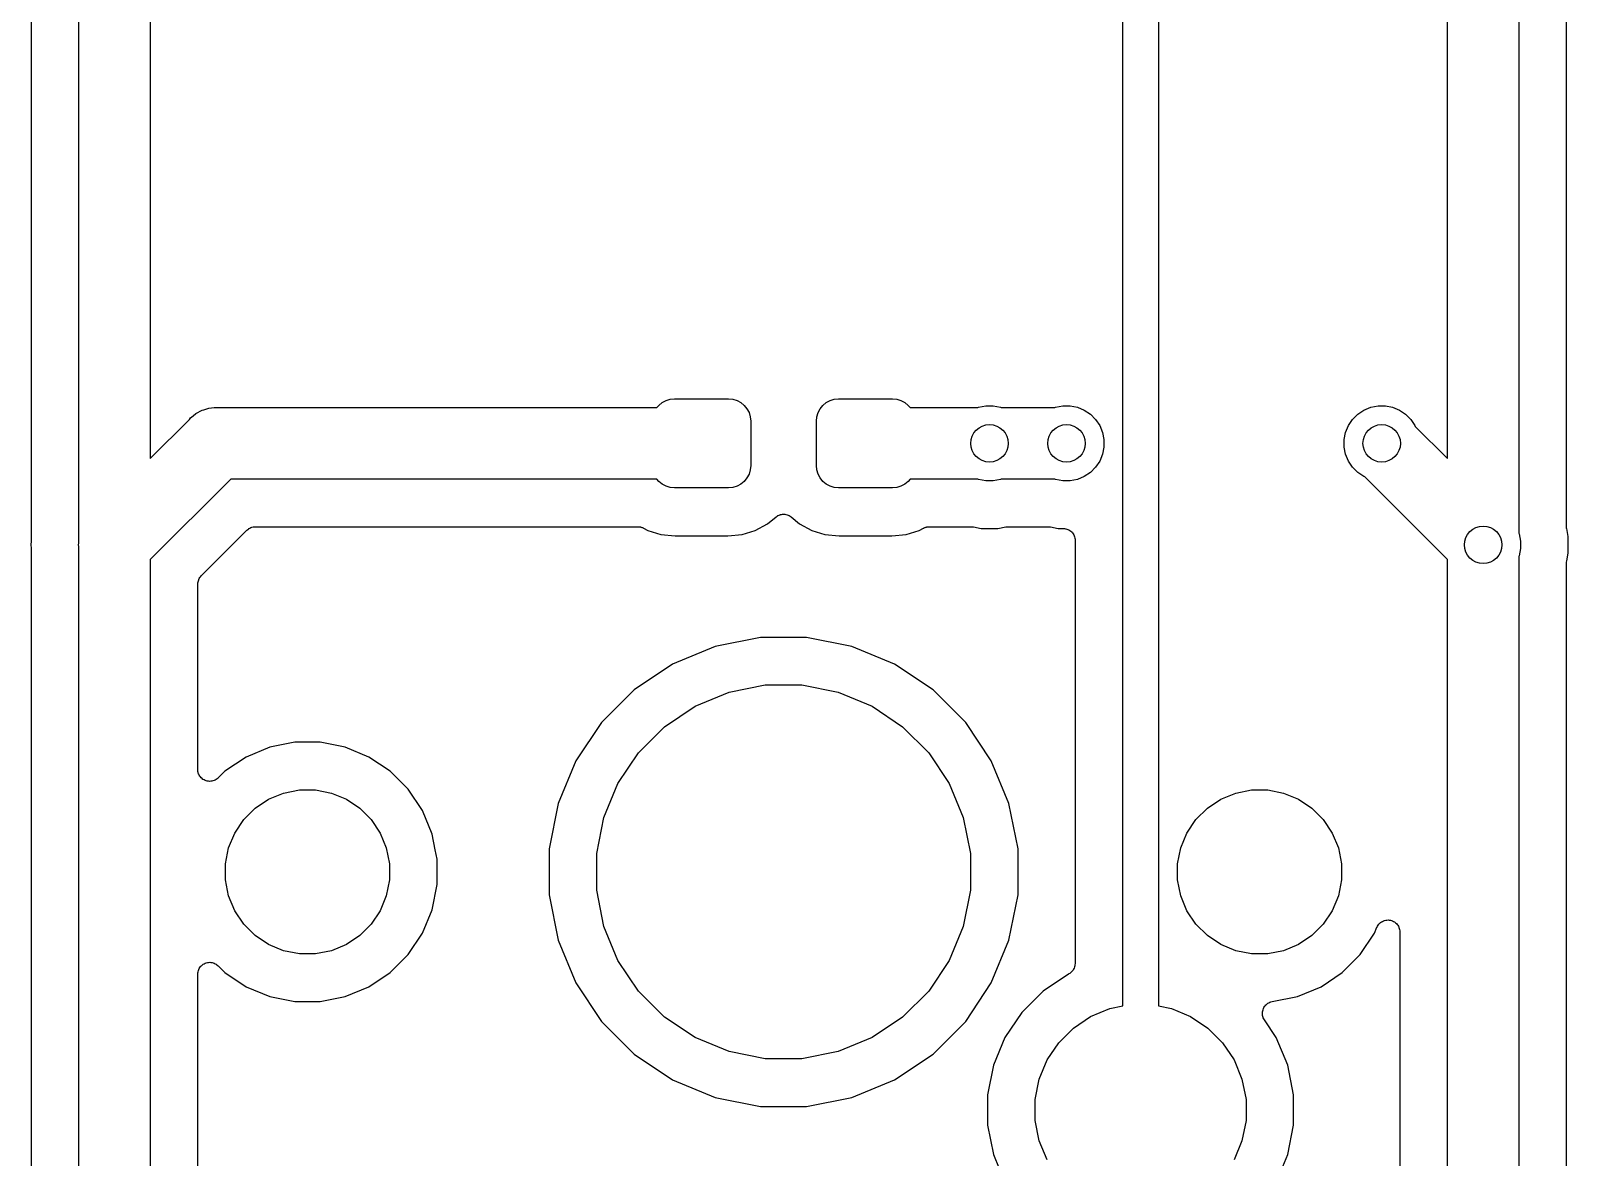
# Model space of a CAD drawing. Extents: x 1.17 to 5.78, y -4.25 to -1.29.
# Drawn here: x 2.765 to 3.411, y -2.982 to -2.509 of the extents above; entities that cross this region are included whole.
import ezdxf

# ---------------------------------------------------------------- set-up
doc = ezdxf.new("R2010")
doc.units = 0
doc.header["$MEASUREMENT"] = 0
doc.layers.add('BLACK', color=7, linetype='CONTINUOUS')

msp = doc.modelspace()

# ---------------------------------------------------------------- linework, layer by layer
at = {"layer": 'BLACK', "linetype": 'CONTINUOUS'}
for p, q in [((2.785, -2.72426), (2.785, -1.97574)), ((2.765, -1.97696), (2.765, -2.72303)), ((2.815, -1.98121), (2.815, -2.68879)), ((3.39, -1.9906), (3.39, -2.72006)), ((3.41, -2.71723), (3.41, -1.99183)), ((3.36, -2.68879), (3.36, -1.99608)), ((3.22359, -2.91872), (3.22359, -2.2561)), ((3.23859, -2.2561), (3.23859, -2.91872)), ((2.83748, -2.66827), (2.83968, -2.6676)), ((2.83968, -2.6676), (2.84188, -2.66738)), ((2.84188, -2.66738), (2.84262, -2.66731)), ((2.84188, -2.66738), (2.84188, -2.66738)), ((2.84262, -2.66731), (2.84335, -2.66738)), ((2.84335, -2.66738), (3.02792, -2.66738)), ((3.02792, -2.66738), (3.02871, -2.66642)), ((3.02871, -2.66642), (3.03012, -2.66526)), ((3.03012, -2.66526), (3.03174, -2.66439)), ((3.03174, -2.66439), (3.0335, -2.66386)), ((3.0335, -2.66386), (3.03532, -2.66368)), ((3.03532, -2.66368), (3.05796, -2.66368)), ((3.05796, -2.66368), (3.05978, -2.66386)), ((3.05978, -2.66386), (3.06154, -2.66439)), ((3.06154, -2.66439), (3.06315, -2.66526)), ((3.06315, -2.66526), (3.06457, -2.66642)), ((3.06457, -2.66642), (3.06573, -2.66784)), ((3.09644, -2.66784), (3.09761, -2.66642)), ((3.09761, -2.66642), (3.09902, -2.66526)), ((3.09902, -2.66526), (3.10064, -2.66439)), ((3.10064, -2.66439), (3.10239, -2.66386)), ((3.10239, -2.66386), (3.10422, -2.66368)), ((3.10422, -2.66368), (3.12686, -2.66368)), ((3.12686, -2.66368), (3.12868, -2.66386)), ((3.12868, -2.66386), (3.13043, -2.66439)), ((3.13043, -2.66439), (3.13205, -2.66526)), ((3.13205, -2.66526), (3.13347, -2.66642)), ((3.13347, -2.66642), (3.13426, -2.66738)), ((3.13426, -2.66738), (3.16268, -2.66738)), ((3.16268, -2.66738), (3.16302, -2.66724)), ((3.16302, -2.66724), (3.16607, -2.66664)), ((3.16607, -2.66664), (3.16917, -2.66664)), ((3.16917, -2.66664), (3.17221, -2.66724)), ((3.17221, -2.66724), (3.17255, -2.66738)), ((3.17255, -2.66738), (3.19503, -2.66738)), ((3.19503, -2.66738), (3.19537, -2.66724)), ((3.19537, -2.66724), (3.19841, -2.66664)), ((3.19841, -2.66664), (3.20152, -2.66664)), ((3.20152, -2.66664), (3.20456, -2.66724)), ((3.20456, -2.66724), (3.20742, -2.66843)), ((3.32492, -2.66843), (3.32779, -2.66724)), ((3.32779, -2.66724), (3.33083, -2.66664)), ((3.33083, -2.66664), (3.33393, -2.66664)), ((3.33393, -2.66664), (3.33698, -2.66724)), ((3.33698, -2.66724), (3.33984, -2.66843)), ((2.815, -2.68879), (2.83149, -2.6723)), ((2.83149, -2.6723), (2.83196, -2.67173)), ((2.83196, -2.67173), (2.83309, -2.6708)), ((2.83309, -2.6708), (2.83424, -2.66985)), ((2.83424, -2.66985), (2.83685, -2.66846)), ((2.83685, -2.66846), (2.83748, -2.66827)), ((3.06573, -2.66784), (3.0666, -2.66945)), ((3.0666, -2.66945), (3.06713, -2.67121)), ((3.06713, -2.67121), (3.06731, -2.67303)), ((3.06731, -2.67303), (3.06731, -2.69173)), ((3.09487, -2.67303), (3.09505, -2.67121)), ((3.09487, -2.69173), (3.09487, -2.67303)), ((3.09505, -2.67121), (3.09558, -2.66945)), ((3.09558, -2.66945), (3.09644, -2.66784)), ((3.20742, -2.66843), (3.21, -2.67015)), ((3.21, -2.67015), (3.2122, -2.67234)), ((3.2122, -2.67234), (3.21392, -2.67492)), ((3.31843, -2.67492), (3.32015, -2.67234)), ((3.32015, -2.67234), (3.32234, -2.67015)), ((3.32234, -2.67015), (3.32492, -2.66843)), ((3.33984, -2.66843), (3.34242, -2.67015)), ((3.34242, -2.67015), (3.34462, -2.67234)), ((3.34462, -2.67234), (3.34634, -2.67492)), ((3.21392, -2.67492), (3.21511, -2.67779)), ((3.21511, -2.67779), (3.21571, -2.68083)), ((3.31664, -2.68083), (3.31724, -2.67779)), ((3.31724, -2.67779), (3.31843, -2.67492)), ((3.34634, -2.67492), (3.34648, -2.67527)), ((3.34648, -2.67527), (3.36, -2.68879)), ((3.21511, -2.68698), (3.21392, -2.68984)), ((3.21571, -2.68393), (3.21511, -2.68698)), ((3.21571, -2.68083), (3.21571, -2.68393)), ((3.31664, -2.68393), (3.31664, -2.68083)), ((3.31724, -2.68698), (3.31664, -2.68393)), ((3.31843, -2.68984), (3.31724, -2.68698)), ((3.06731, -2.69173), (3.06713, -2.69356)), ((3.09505, -2.69356), (3.09487, -2.69173)), ((3.2122, -2.69242), (3.21, -2.69462)), ((3.21392, -2.68984), (3.2122, -2.69242)), ((3.32015, -2.69242), (3.31843, -2.68984)), ((3.32234, -2.69462), (3.32015, -2.69242)), ((2.84883, -2.69738), (2.815, -2.73121)), ((3.02792, -2.69738), (2.84883, -2.69738)), ((3.02871, -2.69835), (3.02792, -2.69738)), ((3.03012, -2.69951), (3.02871, -2.69835)), ((3.03174, -2.70037), (3.03012, -2.69951)), ((3.06315, -2.69951), (3.06154, -2.70037)), ((3.06457, -2.69835), (3.06315, -2.69951)), ((3.06573, -2.69693), (3.06457, -2.69835)), ((3.0666, -2.69531), (3.06573, -2.69693)), ((3.06713, -2.69356), (3.0666, -2.69531)), ((3.09558, -2.69531), (3.09505, -2.69356)), ((3.09644, -2.69693), (3.09558, -2.69531)), ((3.09761, -2.69835), (3.09644, -2.69693)), ((3.09902, -2.69951), (3.09761, -2.69835)), ((3.10064, -2.70037), (3.09902, -2.69951)), ((3.13205, -2.69951), (3.13043, -2.70037)), ((3.13347, -2.69835), (3.13205, -2.69951)), ((3.13426, -2.69738), (3.13347, -2.69835)), ((3.16268, -2.69738), (3.13426, -2.69738)), ((3.16302, -2.69753), (3.16268, -2.69738)), ((3.16607, -2.69813), (3.16302, -2.69753)), ((3.16917, -2.69813), (3.16607, -2.69813)), ((3.17221, -2.69753), (3.16917, -2.69813)), ((3.17255, -2.69738), (3.17221, -2.69753)), ((3.19503, -2.69738), (3.17255, -2.69738)), ((3.19537, -2.69753), (3.19503, -2.69738)), ((3.19841, -2.69813), (3.19537, -2.69753)), ((3.20152, -2.69813), (3.19841, -2.69813)), ((3.20456, -2.69753), (3.20152, -2.69813)), ((3.20742, -2.69634), (3.20456, -2.69753)), ((3.21, -2.69462), (3.20742, -2.69634)), ((3.32492, -2.69634), (3.32234, -2.69462)), ((3.32527, -2.69648), (3.32492, -2.69634)), ((3.36, -2.73121), (3.32527, -2.69648)), ((3.0335, -2.7009), (3.03174, -2.70037)), ((3.03532, -2.70108), (3.0335, -2.7009)), ((3.05796, -2.70108), (3.03532, -2.70108)), ((3.05978, -2.7009), (3.05796, -2.70108)), ((3.06154, -2.70037), (3.05978, -2.7009)), ((3.10239, -2.7009), (3.10064, -2.70037)), ((3.10422, -2.70108), (3.10239, -2.7009)), ((3.12686, -2.70108), (3.10422, -2.70108)), ((3.12868, -2.7009), (3.12686, -2.70108)), ((3.13043, -2.70037), (3.12868, -2.7009)), ((3.07836, -2.71297), (3.07875, -2.71271)), ((3.07875, -2.71271), (3.07877, -2.7127)), ((3.07877, -2.7127), (3.07879, -2.71269)), ((3.07879, -2.71269), (3.07922, -2.71252)), ((3.07922, -2.71252), (3.07966, -2.71234)), ((3.07966, -2.71234), (3.07968, -2.71234)), ((3.07968, -2.71234), (3.07969, -2.71233)), ((3.07969, -2.71233), (3.08016, -2.71224)), ((3.08016, -2.71224), (3.08061, -2.71215)), ((3.08061, -2.71215), (3.08063, -2.71215)), ((3.08063, -2.71215), (3.08065, -2.71215)), ((3.08065, -2.71215), (3.08112, -2.71215)), ((3.08112, -2.71215), (3.08159, -2.71216)), ((3.08159, -2.71216), (3.08161, -2.71216)), ((3.08161, -2.71216), (3.08163, -2.71216)), ((3.08163, -2.71216), (3.08209, -2.71226)), ((3.08209, -2.71226), (3.08255, -2.71235)), ((3.08255, -2.71235), (3.08257, -2.71236)), ((3.08257, -2.71236), (3.08258, -2.71236)), ((3.08258, -2.71236), (3.08302, -2.71255)), ((3.08302, -2.71255), (3.08345, -2.71272)), ((3.08345, -2.71272), (3.08346, -2.71273)), ((3.08346, -2.71273), (3.08348, -2.71274)), ((3.08348, -2.71274), (3.08387, -2.71301)), ((2.83646, -2.73803), (2.85565, -2.71885)), ((2.85565, -2.71885), (2.85566, -2.71884)), ((2.85566, -2.71884), (2.8557, -2.7188)), ((2.85566, -2.71884), (2.85566, -2.71884)), ((2.85566, -2.71884), (2.85566, -2.71884)), ((2.8557, -2.7188), (2.85606, -2.71851)), ((2.85606, -2.71851), (2.85642, -2.71822)), ((2.85642, -2.71822), (2.85644, -2.71821)), ((2.85644, -2.71821), (2.85646, -2.71819)), ((2.85646, -2.71819), (2.85687, -2.71798)), ((2.85687, -2.71798), (2.85728, -2.71776)), ((2.85728, -2.71776), (2.8573, -2.71775)), ((2.8573, -2.71775), (2.85733, -2.71774)), ((2.85733, -2.71774), (2.85777, -2.71761)), ((2.85777, -2.71761), (2.85821, -2.71748)), ((2.85821, -2.71748), (2.85824, -2.71748)), ((2.85824, -2.71748), (2.85827, -2.71747)), ((2.85827, -2.71747), (2.85873, -2.71743)), ((2.85873, -2.71743), (2.85919, -2.71738)), ((2.85919, -2.71738), (3.01989, -2.71738)), ((3.01989, -2.71738), (3.01996, -2.71738)), ((3.01996, -2.71738), (3.02017, -2.71741)), ((3.02017, -2.71741), (3.02039, -2.71741)), ((3.02039, -2.71741), (3.02065, -2.71746)), ((3.02065, -2.71746), (3.02093, -2.71749)), ((3.02093, -2.71749), (3.02113, -2.71756)), ((3.02113, -2.71756), (3.02134, -2.7176)), ((3.02134, -2.7176), (3.0216, -2.7177)), ((3.0216, -2.7177), (3.02186, -2.71779)), ((3.02186, -2.71779), (3.02205, -2.71789)), ((3.02205, -2.71789), (3.02224, -2.71797)), ((3.02224, -2.71797), (3.02405, -2.71894)), ((3.02405, -2.71894), (3.02957, -2.72062)), ((3.0637, -2.72062), (3.06923, -2.71894)), ((3.06923, -2.71894), (3.07432, -2.71622)), ((3.07432, -2.71622), (3.07792, -2.71327)), ((3.07792, -2.71327), (3.07794, -2.71325)), ((3.07794, -2.71325), (3.07797, -2.71322)), ((3.07794, -2.71325), (3.07794, -2.71325)), ((3.07794, -2.71325), (3.07794, -2.71325)), ((3.07797, -2.71322), (3.07836, -2.71297)), ((3.08387, -2.71301), (3.08426, -2.71327)), ((3.08426, -2.71327), (3.08786, -2.71622)), ((3.08786, -2.71622), (3.09295, -2.71894)), ((3.09295, -2.71894), (3.09847, -2.72062)), ((3.1326, -2.72062), (3.13812, -2.71894)), ((3.13812, -2.71894), (3.13993, -2.71797)), ((3.13993, -2.71797), (3.13999, -2.71794)), ((3.13999, -2.71794), (3.14019, -2.71786)), ((3.14019, -2.71786), (3.14038, -2.71776)), ((3.14038, -2.71776), (3.14064, -2.71768)), ((3.14064, -2.71768), (3.1409, -2.71758)), ((3.1409, -2.71758), (3.14111, -2.71754)), ((3.14111, -2.71754), (3.14132, -2.71748)), ((3.14132, -2.71748), (3.14159, -2.71745)), ((3.14159, -2.71745), (3.14186, -2.7174)), ((3.14186, -2.7174), (3.14207, -2.7174)), ((3.14207, -2.7174), (3.14229, -2.71738)), ((3.14229, -2.71738), (3.15984, -2.71738)), ((3.15984, -2.71738), (3.15985, -2.71738)), ((3.15985, -2.71738), (3.15985, -2.71738)), ((3.15985, -2.71738), (3.15985, -2.71738)), ((3.15985, -2.71738), (3.15991, -2.71738)), ((3.15991, -2.71738), (3.16037, -2.71743)), ((3.16037, -2.71743), (3.16082, -2.71748)), ((3.16082, -2.71748), (3.1641, -2.71813)), ((3.1641, -2.71813), (3.17114, -2.71813)), ((3.17114, -2.71813), (3.17441, -2.71748)), ((3.17441, -2.71748), (3.17442, -2.71748)), ((3.17442, -2.71748), (3.17448, -2.71747)), ((3.17442, -2.71748), (3.17442, -2.71748)), ((3.17448, -2.71747), (3.17494, -2.71743)), ((3.17494, -2.71743), (3.17539, -2.71738)), ((3.17539, -2.71738), (3.19219, -2.71738)), ((3.19219, -2.71738), (3.1922, -2.71738)), ((3.1922, -2.71738), (3.1922, -2.71738)), ((3.1922, -2.71738), (3.1922, -2.71738)), ((3.1922, -2.71738), (3.19226, -2.71738)), ((3.19226, -2.71738), (3.19271, -2.71743)), ((3.19271, -2.71743), (3.19317, -2.71748)), ((3.19317, -2.71748), (3.19644, -2.71813)), ((3.19644, -2.71813), (3.19859, -2.71813)), ((3.19859, -2.71813), (3.19862, -2.71813)), ((3.19862, -2.71813), (3.19862, -2.71813)), ((3.19862, -2.71813), (3.19862, -2.71813)), ((3.19862, -2.71813), (3.19866, -2.71813)), ((3.19866, -2.71813), (3.19913, -2.71818)), ((3.19913, -2.71818), (3.19959, -2.71823)), ((3.19959, -2.71823), (3.19961, -2.71824)), ((3.19961, -2.71824), (3.19963, -2.71824)), ((3.19963, -2.71824), (3.20008, -2.71838)), ((3.20008, -2.71838), (3.20052, -2.71852)), ((3.20052, -2.71852), (3.20054, -2.71853)), ((3.20054, -2.71853), (3.20056, -2.71854)), ((3.20056, -2.71854), (3.20097, -2.71876)), ((3.20097, -2.71876), (3.20138, -2.71899)), ((3.20138, -2.71899), (3.2014, -2.719)), ((3.2014, -2.719), (3.20141, -2.71901)), ((3.20141, -2.71901), (3.20177, -2.71931)), ((3.20177, -2.71931), (3.20214, -2.71961)), ((3.41004, -2.71768), (3.41, -2.71723)), ((3.41008, -2.71813), (3.41004, -2.71768)), ((3.4101, -2.7182), (3.41008, -2.71813)), ((3.41075, -2.72148), (3.4101, -2.7182)), ((2.76498, -2.72353), (2.76483, -2.725)), ((2.76483, -2.725), (2.76498, -2.72647)), ((2.765, -2.7231), (2.76498, -2.72331)), ((2.76498, -2.72331), (2.76498, -2.72353)), ((2.765, -2.72303), (2.765, -2.7231)), ((2.78493, -2.725), (2.785, -2.72426)), ((2.785, -2.72574), (2.78493, -2.725)), ((2.785, -3.29926), (2.785, -2.72574)), ((3.02957, -2.72062), (3.03557, -2.72121)), ((3.03557, -2.72121), (3.05771, -2.72121)), ((3.05771, -2.72121), (3.0637, -2.72062)), ((3.09847, -2.72062), (3.10446, -2.72121)), ((3.10446, -2.72121), (3.12661, -2.72121)), ((3.12661, -2.72121), (3.1326, -2.72062)), ((3.20214, -2.71961), (3.20215, -2.71962)), ((3.20215, -2.71962), (3.20216, -2.71963)), ((3.20216, -2.71963), (3.20245, -2.72)), ((3.20245, -2.72), (3.20275, -2.72036)), ((3.20275, -2.72036), (3.20276, -2.72038)), ((3.20276, -2.72038), (3.20277, -2.72039)), ((3.20277, -2.72039), (3.20299, -2.72081)), ((3.20299, -2.72081), (3.20321, -2.72123)), ((3.20321, -2.72123), (3.20322, -2.72124)), ((3.20322, -2.72124), (3.20322, -2.72126)), ((3.20322, -2.72126), (3.20336, -2.72171)), ((3.20336, -2.72171), (3.20349, -2.72216)), ((3.20349, -2.72216), (3.20349, -2.72218)), ((3.20349, -2.72218), (3.2035, -2.72219)), ((3.2035, -2.72219), (3.20354, -2.72266)), ((3.20354, -2.72266), (3.20359, -2.72313)), ((3.20359, -2.72313), (3.20359, -2.90085)), ((3.39, -2.72006), (3.39014, -2.72041)), ((3.39014, -2.72041), (3.39075, -2.72345)), ((3.39075, -2.72345), (3.39075, -2.72655)), ((3.41075, -2.72852), (3.41075, -2.72148)), ((2.76498, -2.72647), (2.76498, -2.72654)), ((2.76498, -2.72654), (2.76498, -2.72675)), ((2.76498, -2.72675), (2.765, -2.72696)), ((2.765, -2.72696), (2.765, -3.29803)), ((2.815, -2.73121), (2.815, -3.29379)), ((3.36, -3.32426), (3.36, -2.73121)), ((3.39014, -2.72959), (3.39, -2.72994)), ((3.39, -2.72994), (3.39, -3.31879)), ((3.39075, -2.72655), (3.39014, -2.72959)), ((3.41005, -2.73225), (3.4101, -2.7318)), ((3.4101, -2.7318), (3.41075, -2.72852)), ((2.83587, -2.73874), (2.83617, -2.73839)), ((2.83617, -2.73839), (2.83646, -2.73803)), ((3.41, -2.7327), (3.41005, -2.73225)), ((3.41, -2.73277), (3.41, -2.7327)), ((3.41, -3.30843), (3.41, -2.73277)), ((3.41, -2.73277), (3.41, -2.73277)), ((3.41, -2.73277), (3.41, -2.73277)), ((3.41, -2.73277), (3.41, -2.73277)), ((2.835, -2.7415), (2.83505, -2.74104)), ((2.835, -2.74155), (2.835, -2.7415)), ((2.835, -2.74157), (2.835, -2.74155)), ((2.835, -2.74155), (2.835, -2.74155)), ((2.835, -2.74155), (2.835, -2.74155)), ((2.835, -2.8194), (2.835, -2.74157)), ((2.83505, -2.74104), (2.8351, -2.74058)), ((2.8351, -2.74058), (2.83511, -2.74056)), ((2.83511, -2.74053), (2.83525, -2.74009)), ((2.83511, -2.74056), (2.83511, -2.74053)), ((2.83525, -2.74009), (2.83538, -2.73965)), ((2.83538, -2.73965), (2.8354, -2.73962)), ((2.8354, -2.7396), (2.83563, -2.73919)), ((2.8354, -2.73962), (2.8354, -2.7396)), ((2.83563, -2.73919), (2.83585, -2.73879)), ((2.83585, -2.73879), (2.83586, -2.73877)), ((2.83586, -2.73877), (2.83587, -2.73874)), ((3.07139, -2.76388), (3.05236, -2.76767)), ((3.09079, -2.76388), (3.07139, -2.76388)), ((3.10982, -2.76767), (3.09079, -2.76388)), ((3.05236, -2.76767), (3.03443, -2.77509)), ((3.12774, -2.77509), (3.10982, -2.76767)), ((3.03443, -2.77509), (3.0183, -2.78587)), ((3.14388, -2.78587), (3.12774, -2.77509)), ((3.05819, -2.7869), (3.07336, -2.78388)), ((3.07336, -2.78388), (3.08882, -2.78388)), ((3.08882, -2.78388), (3.10398, -2.7869)), ((3.0183, -2.78587), (3.00458, -2.79959)), ((3.0439, -2.79282), (3.05819, -2.7869)), ((3.10398, -2.7869), (3.11827, -2.79282)), ((3.1576, -2.79959), (3.14388, -2.78587)), ((3.03105, -2.80141), (3.0439, -2.79282)), ((3.11827, -2.79282), (3.13113, -2.80141)), ((3.00458, -2.79959), (2.9938, -2.81573)), ((3.02011, -2.81234), (3.03105, -2.80141)), ((3.13113, -2.80141), (3.14206, -2.81234)), ((3.16838, -2.81573), (3.1576, -2.79959)), ((2.87572, -2.80793), (2.86521, -2.81003)), ((2.88645, -2.80793), (2.87572, -2.80793)), ((2.89697, -2.81003), (2.88645, -2.80793)), ((2.8553, -2.81413), (2.84638, -2.82009)), ((2.86521, -2.81003), (2.8553, -2.81413)), ((2.90688, -2.81413), (2.89697, -2.81003)), ((2.9158, -2.82009), (2.90688, -2.81413)), ((2.9938, -2.81573), (2.98637, -2.83365)), ((3.01152, -2.8252), (3.02011, -2.81234)), ((3.14206, -2.81234), (3.15065, -2.8252)), ((3.1758, -2.83365), (3.16838, -2.81573)), ((2.83505, -2.81987), (2.835, -2.8194)), ((2.83509, -2.82035), (2.83505, -2.81987)), ((2.83509, -2.82036), (2.83509, -2.82035)), ((2.8351, -2.82037), (2.83509, -2.82036)), ((2.83523, -2.82082), (2.8351, -2.82037)), ((2.83537, -2.82129), (2.83523, -2.82082)), ((2.83538, -2.8213), (2.83537, -2.82129)), ((2.83537, -2.82129), (2.83537, -2.82129)), ((2.8356, -2.82173), (2.83538, -2.8213)), ((2.83583, -2.82215), (2.8356, -2.82173)), ((2.83583, -2.82216), (2.83583, -2.82215)), ((2.83584, -2.82216), (2.83583, -2.82216)), ((2.83614, -2.82253), (2.83584, -2.82216)), ((2.83644, -2.82291), (2.83614, -2.82253)), ((2.84638, -2.82009), (2.84354, -2.82293)), ((2.92338, -2.82767), (2.9158, -2.82009)), ((2.83645, -2.82291), (2.83644, -2.82291)), ((2.83645, -2.82292), (2.83645, -2.82291)), ((2.83682, -2.82323), (2.83645, -2.82292)), ((2.83719, -2.82353), (2.83682, -2.82323)), ((2.8372, -2.82354), (2.83719, -2.82353)), ((2.83763, -2.82377), (2.8372, -2.82354)), ((2.8372, -2.82354), (2.8372, -2.82354)), ((2.83805, -2.824), (2.83763, -2.82377)), ((2.83806, -2.82401), (2.83805, -2.824)), ((2.83805, -2.824), (2.83805, -2.824)), ((2.83852, -2.82415), (2.83806, -2.82401)), ((2.83898, -2.82429), (2.83852, -2.82415)), ((2.83899, -2.82429), (2.83898, -2.82429)), ((2.83899, -2.8243), (2.83899, -2.82429)), ((2.83947, -2.82435), (2.83899, -2.8243)), ((2.83995, -2.8244), (2.83947, -2.82435)), ((2.83996, -2.8244), (2.83995, -2.8244)), ((2.83997, -2.8244), (2.83996, -2.8244)), ((2.84044, -2.82435), (2.83997, -2.8244)), ((2.84092, -2.82431), (2.84044, -2.82435)), ((2.84093, -2.82431), (2.84092, -2.82431)), ((2.84094, -2.82431), (2.84093, -2.82431)), ((2.84139, -2.82418), (2.84094, -2.82431)), ((2.84186, -2.82404), (2.84139, -2.82418)), ((2.84187, -2.82403), (2.84186, -2.82404)), ((2.84186, -2.82404), (2.84186, -2.82404)), ((2.8423, -2.82381), (2.84187, -2.82403)), ((2.84272, -2.82359), (2.8423, -2.82381)), ((2.84273, -2.82359), (2.84272, -2.82359)), ((2.84274, -2.82358), (2.84273, -2.82359)), ((2.84311, -2.82328), (2.84274, -2.82358)), ((2.84349, -2.82298), (2.84311, -2.82328)), ((2.8435, -2.82297), (2.84349, -2.82298)), ((2.84354, -2.82293), (2.8435, -2.82297)), ((2.8435, -2.82297), (2.8435, -2.82297)), ((2.8435, -2.82297), (2.8435, -2.82297)), ((2.87104, -2.82926), (2.87769, -2.82793)), ((2.87769, -2.82793), (2.88448, -2.82793)), ((2.88448, -2.82793), (2.89114, -2.82926)), ((2.92934, -2.83659), (2.92338, -2.82767)), ((3.0056, -2.83949), (3.01152, -2.8252)), ((3.15065, -2.8252), (3.15657, -2.83949)), ((3.27104, -2.82926), (3.27769, -2.82793)), ((3.27769, -2.82793), (3.28448, -2.82793)), ((3.28448, -2.82793), (3.29114, -2.82926)), ((2.85913, -2.83563), (2.86477, -2.83186)), ((2.86477, -2.83186), (2.87104, -2.82926)), ((2.89114, -2.82926), (2.89741, -2.83186)), ((2.89741, -2.83186), (2.90305, -2.83563)), ((2.98637, -2.83365), (2.98259, -2.85268)), ((3.17959, -2.85268), (3.1758, -2.83365)), ((3.25913, -2.83563), (3.26477, -2.83186)), ((3.26477, -2.83186), (3.27104, -2.82926)), ((3.29114, -2.82926), (3.2974, -2.83186)), ((3.2974, -2.83186), (3.30305, -2.83563)), ((2.85056, -2.84607), (2.85433, -2.84042)), ((2.85433, -2.84042), (2.85913, -2.83563)), ((2.90305, -2.83563), (2.90785, -2.84042)), ((2.90785, -2.84042), (2.91162, -2.84607)), ((2.93344, -2.8465), (2.92934, -2.83659)), ((3.00259, -2.85465), (3.0056, -2.83949)), ((3.15657, -2.83949), (3.15959, -2.85465)), ((3.25056, -2.84607), (3.25433, -2.84042)), ((3.25433, -2.84042), (3.25913, -2.83563)), ((3.30305, -2.83563), (3.30785, -2.84042)), ((3.30785, -2.84042), (3.31162, -2.84607)), ((2.84796, -2.85234), (2.85056, -2.84607)), ((2.91162, -2.84607), (2.91421, -2.85234)), ((2.93477, -2.85317), (2.93344, -2.8465)), ((3.24796, -2.85234), (3.25056, -2.84607)), ((3.31162, -2.84607), (3.31421, -2.85234)), ((2.84664, -2.85899), (2.84796, -2.85234)), ((2.91421, -2.85234), (2.91554, -2.85899)), ((2.93554, -2.85702), (2.93477, -2.85317)), ((2.98259, -2.85268), (2.98259, -2.87208)), ((3.00259, -2.87012), (3.00259, -2.85465)), ((3.15959, -2.85465), (3.15959, -2.87012)), ((3.17959, -2.87208), (3.17959, -2.85268)), ((3.24664, -2.85899), (3.24796, -2.85234)), ((3.31421, -2.85234), (3.31554, -2.85899)), ((2.84664, -2.86578), (2.84664, -2.85899)), ((2.91554, -2.85899), (2.91554, -2.86578)), ((2.93554, -2.86775), (2.93554, -2.85702)), ((3.24664, -2.86578), (3.24664, -2.85899)), ((3.31554, -2.85899), (3.31554, -2.86578)), ((2.84796, -2.87243), (2.84664, -2.86578)), ((2.91554, -2.86578), (2.91421, -2.87243)), ((2.93344, -2.87827), (2.93554, -2.86775)), ((3.24796, -2.87243), (3.24664, -2.86578)), ((3.31554, -2.86578), (3.31421, -2.87243)), ((2.85056, -2.8787), (2.84796, -2.87243)), ((2.91421, -2.87243), (2.91162, -2.8787)), ((2.98259, -2.87208), (2.98637, -2.89111)), ((3.0056, -2.88528), (3.00259, -2.87012)), ((3.15959, -2.87012), (3.15657, -2.88528)), ((3.1758, -2.89111), (3.17959, -2.87208)), ((3.25056, -2.8787), (3.24796, -2.87243)), ((3.31421, -2.87243), (3.31162, -2.8787)), ((2.85433, -2.88434), (2.85056, -2.8787)), ((2.91162, -2.8787), (2.90785, -2.88434)), ((2.92934, -2.88817), (2.93344, -2.87827)), ((3.25433, -2.88434), (3.25056, -2.8787)), ((3.31162, -2.8787), (3.30785, -2.88434)), ((2.85913, -2.88914), (2.85433, -2.88434)), ((2.90785, -2.88434), (2.90305, -2.88914)), ((3.01152, -2.89957), (3.0056, -2.88528)), ((3.15657, -2.88528), (3.15065, -2.89957)), ((3.25913, -2.88914), (3.25433, -2.88434)), ((3.30785, -2.88434), (3.30305, -2.88914)), ((3.32934, -2.88817), (3.33038, -2.88566)), ((3.33038, -2.88566), (3.3304, -2.8856)), ((3.3304, -2.8856), (3.3304, -2.8856)), ((3.3304, -2.8856), (3.3304, -2.8856)), ((3.3304, -2.8856), (3.33041, -2.8856)), ((3.33041, -2.8856), (3.33064, -2.88517)), ((3.33064, -2.88517), (3.33087, -2.88475)), ((3.33087, -2.88475), (3.33088, -2.88475)), ((3.33088, -2.88474), (3.33119, -2.88437)), ((3.33088, -2.88475), (3.33088, -2.88474)), ((3.33119, -2.88437), (3.3315, -2.884)), ((3.3315, -2.884), (3.33151, -2.884)), ((3.33151, -2.884), (3.33189, -2.88369)), ((3.33151, -2.884), (3.33151, -2.884)), ((3.33189, -2.88369), (3.33226, -2.88339)), ((3.33226, -2.88339), (3.33227, -2.88339)), ((3.33227, -2.88339), (3.3327, -2.88316)), ((3.33227, -2.88339), (3.33227, -2.88339)), ((3.3327, -2.88316), (3.33313, -2.88294)), ((3.33313, -2.88294), (3.33314, -2.88293)), ((3.33313, -2.88294), (3.33313, -2.88294)), ((3.33314, -2.88293), (3.33361, -2.8828)), ((3.33361, -2.8828), (3.33406, -2.88266)), ((3.33406, -2.88266), (3.33407, -2.88266)), ((3.33407, -2.88266), (3.33455, -2.88262)), ((3.33407, -2.88266), (3.33407, -2.88266)), ((3.33455, -2.88262), (3.33503, -2.88257)), ((3.33503, -2.88257), (3.33504, -2.88257)), ((3.33504, -2.88257), (3.33504, -2.88257)), ((3.33504, -2.88257), (3.3355, -2.88262)), ((3.3355, -2.88262), (3.33601, -2.88268)), ((3.33601, -2.88268), (3.33601, -2.88268)), ((3.33601, -2.88268), (3.33601, -2.88268)), ((3.33601, -2.88268), (3.33646, -2.88282)), ((3.33646, -2.88282), (3.33694, -2.88296)), ((3.33694, -2.88296), (3.33694, -2.88297)), ((3.33694, -2.88297), (3.33695, -2.88297)), ((3.33695, -2.88297), (3.33736, -2.88319)), ((3.33736, -2.88319), (3.3378, -2.88343)), ((3.3378, -2.88343), (3.3378, -2.88343)), ((3.3378, -2.88343), (3.3378, -2.88343)), ((3.3378, -2.88343), (3.33817, -2.88374)), ((3.33817, -2.88374), (3.33855, -2.88405)), ((3.33855, -2.88405), (3.33855, -2.88405)), ((3.33855, -2.88405), (3.33855, -2.88406)), ((3.33855, -2.88406), (3.33885, -2.88442)), ((3.33885, -2.88442), (3.33916, -2.88481)), ((3.33916, -2.88481), (3.33917, -2.88481)), ((3.33917, -2.88481), (3.33917, -2.88481)), ((3.33917, -2.88481), (3.33939, -2.88523)), ((3.33939, -2.88523), (3.33962, -2.88567)), ((3.33962, -2.88567), (3.33962, -2.88567)), ((3.33962, -2.88567), (3.33963, -2.88568)), ((3.33963, -2.88568), (3.33976, -2.88614)), ((3.33976, -2.88614), (3.3399, -2.8866)), ((3.3399, -2.8866), (3.33991, -2.88661)), ((3.33991, -2.88661), (3.33991, -2.88661)), ((3.33991, -2.88661), (3.33995, -2.88708)), ((3.33995, -2.88708), (3.34, -2.88757)), ((2.86477, -2.89291), (2.85913, -2.88914)), ((2.87104, -2.89551), (2.86477, -2.89291)), ((2.89741, -2.89291), (2.89114, -2.89551)), ((2.90305, -2.88914), (2.89741, -2.89291)), ((2.92338, -2.89709), (2.92934, -2.88817)), ((2.98637, -2.89111), (2.9938, -2.90904)), ((3.16838, -2.90904), (3.1758, -2.89111)), ((3.26477, -2.89291), (3.25913, -2.88914)), ((3.27104, -2.89551), (3.26477, -2.89291)), ((3.2974, -2.89291), (3.29114, -2.89551)), ((3.30305, -2.88914), (3.2974, -2.89291)), ((3.32338, -2.89709), (3.32934, -2.88817)), ((3.34, -2.88757), (3.34, -3.32303)), ((2.87769, -2.89683), (2.87104, -2.89551)), ((2.88448, -2.89683), (2.87769, -2.89683)), ((2.89114, -2.89551), (2.88448, -2.89683)), ((2.9158, -2.90468), (2.92338, -2.89709)), ((3.02011, -2.91242), (3.01152, -2.89957)), ((3.15065, -2.89957), (3.14206, -2.91242)), ((3.27769, -2.89683), (3.27104, -2.89551)), ((3.28448, -2.89683), (3.27769, -2.89683)), ((3.29114, -2.89551), (3.28448, -2.89683)), ((3.3158, -2.90468), (3.32338, -2.89709)), ((2.835, -2.9053), (2.83505, -2.90482)), ((2.835, -2.90532), (2.835, -2.9053)), ((2.835, -2.90537), (2.835, -2.90532)), ((2.835, -2.90532), (2.835, -2.90532)), ((2.835, -2.90532), (2.835, -2.90532)), ((2.835, -3.28343), (2.835, -2.90537)), ((2.83505, -2.90482), (2.83511, -2.90435)), ((2.83511, -2.90433), (2.83526, -2.90386)), ((2.83511, -2.90434), (2.83511, -2.90433)), ((2.83511, -2.90435), (2.83511, -2.90434)), ((2.83526, -2.90386), (2.8354, -2.90342)), ((2.8354, -2.9034), (2.83563, -2.90298)), ((2.8354, -2.90341), (2.8354, -2.9034)), ((2.8354, -2.90342), (2.8354, -2.90341)), ((2.83563, -2.90298), (2.83586, -2.90256)), ((2.83586, -2.90256), (2.83587, -2.90255)), ((2.83587, -2.90254), (2.83618, -2.90218)), ((2.83587, -2.90255), (2.83587, -2.90254)), ((2.83618, -2.90218), (2.83649, -2.90181)), ((2.83649, -2.90181), (2.8365, -2.9018)), ((2.8365, -2.9018), (2.83687, -2.9015)), ((2.8365, -2.9018), (2.8365, -2.9018)), ((2.83687, -2.9015), (2.83725, -2.9012)), ((2.83725, -2.9012), (2.83726, -2.90119)), ((2.83726, -2.90119), (2.83769, -2.90096)), ((2.83726, -2.90119), (2.83726, -2.90119)), ((2.83769, -2.90096), (2.83811, -2.90074)), ((2.83811, -2.90074), (2.83812, -2.90074)), ((2.83812, -2.90074), (2.83813, -2.90073)), ((2.83813, -2.90073), (2.83859, -2.9006)), ((2.83859, -2.9006), (2.83905, -2.90046)), ((2.83905, -2.90046), (2.83905, -2.90046)), ((2.83905, -2.90046), (2.83906, -2.90046)), ((2.83906, -2.90046), (2.83954, -2.90041)), ((2.83954, -2.90041), (2.84002, -2.90037)), ((2.84002, -2.90037), (2.84003, -2.90037)), ((2.84003, -2.90037), (2.84003, -2.90037)), ((2.84003, -2.90037), (2.84051, -2.90042)), ((2.84051, -2.90042), (2.84099, -2.90047)), ((2.84099, -2.90047), (2.841, -2.90047)), ((2.841, -2.90047), (2.84101, -2.90047)), ((2.84101, -2.90047), (2.84147, -2.90061)), ((2.84147, -2.90061), (2.84192, -2.90075)), ((2.84192, -2.90075), (2.84193, -2.90076)), ((2.84193, -2.90076), (2.84194, -2.90076)), ((2.84194, -2.90076), (2.84237, -2.90099)), ((2.84237, -2.90099), (2.84278, -2.90121)), ((2.84278, -2.90121), (2.84279, -2.90122)), ((2.84279, -2.90122), (2.8428, -2.90122)), ((2.8428, -2.90122), (2.84316, -2.90153)), ((2.84316, -2.90153), (2.84354, -2.90183)), ((2.84354, -2.90183), (2.84638, -2.90468)), ((2.84638, -2.90468), (2.8553, -2.91064)), ((2.90688, -2.91064), (2.9158, -2.90468)), ((3.20075, -2.90533), (3.1901, -2.91245)), ((3.20091, -2.90525), (3.20075, -2.90533)), ((3.20133, -2.90503), (3.20091, -2.90525)), ((3.20134, -2.90502), (3.20133, -2.90503)), ((3.20136, -2.905), (3.20134, -2.90502)), ((3.20172, -2.90471), (3.20136, -2.905)), ((3.20209, -2.90442), (3.20172, -2.90471)), ((3.2021, -2.9044), (3.20209, -2.90442)), ((3.20212, -2.90439), (3.2021, -2.9044)), ((3.20241, -2.90403), (3.20212, -2.90439)), ((3.20271, -2.90367), (3.20241, -2.90403)), ((3.20272, -2.90365), (3.20271, -2.90367)), ((3.20274, -2.90363), (3.20272, -2.90365)), ((3.20296, -2.90322), (3.20274, -2.90363)), ((3.20318, -2.90281), (3.20296, -2.90322)), ((3.20319, -2.90279), (3.20318, -2.90281)), ((3.2032, -2.90277), (3.20319, -2.90279)), ((3.20334, -2.90233), (3.2032, -2.90277)), ((3.20348, -2.90188), (3.20334, -2.90233)), ((3.20349, -2.90184), (3.20348, -2.90186)), ((3.20348, -2.90186), (3.20348, -2.90188)), ((3.20353, -2.90138), (3.20349, -2.90184)), ((3.20359, -2.90091), (3.20353, -2.90138)), ((3.20359, -2.90085), (3.20359, -2.90087)), ((3.20359, -2.90087), (3.20359, -2.90087)), ((3.20359, -2.90087), (3.20359, -2.90087)), ((3.20359, -2.90087), (3.20359, -2.90091)), ((3.30688, -2.91064), (3.3158, -2.90468)), ((2.8553, -2.91064), (2.86521, -2.91474)), ((2.89697, -2.91474), (2.90688, -2.91064)), ((2.9938, -2.90904), (3.00458, -2.92517)), ((3.03105, -2.92336), (3.02011, -2.91242)), ((3.14206, -2.91242), (3.13113, -2.92336)), ((3.1576, -2.92517), (3.16838, -2.90904)), ((3.1901, -2.91245), (3.18115, -2.9214)), ((3.29697, -2.91474), (3.30688, -2.91064)), ((2.86521, -2.91474), (2.87572, -2.91683)), ((2.87572, -2.91683), (2.88645, -2.91683)), ((2.88645, -2.91683), (2.89697, -2.91474)), ((3.21817, -2.91979), (3.22359, -2.91872)), ((3.23859, -2.91872), (3.24401, -2.91979)), ((3.28268, -2.91981), (3.28291, -2.91939)), ((3.28291, -2.91939), (3.28314, -2.91897)), ((3.28314, -2.91896), (3.28315, -2.91895)), ((3.28314, -2.91897), (3.28314, -2.91896)), ((3.28315, -2.91895), (3.28345, -2.91859)), ((3.28345, -2.91859), (3.28376, -2.91822)), ((3.28376, -2.91822), (3.28377, -2.91821)), ((3.28377, -2.91821), (3.28378, -2.9182)), ((3.28378, -2.9182), (3.28415, -2.9179)), ((3.28415, -2.9179), (3.28451, -2.9176)), ((3.28451, -2.9176), (3.28452, -2.9176)), ((3.28452, -2.9176), (3.28453, -2.91759)), ((3.28453, -2.91759), (3.28495, -2.91737)), ((3.28495, -2.91737), (3.28537, -2.91714)), ((3.28537, -2.91714), (3.28539, -2.91714)), ((3.28539, -2.91714), (3.2854, -2.91713)), ((3.2854, -2.91713), (3.28585, -2.917)), ((3.28585, -2.917), (3.28631, -2.91686)), ((3.28631, -2.91686), (3.29697, -2.91474)), ((3.00458, -2.92517), (3.0183, -2.93889)), ((3.0439, -2.93195), (3.03105, -2.92336)), ((3.13113, -2.92336), (3.11827, -2.93195)), ((3.14388, -2.93889), (3.1576, -2.92517)), ((3.18115, -2.9214), (3.17411, -2.93193)), ((3.20285, -2.92798), (3.21011, -2.92313)), ((3.21011, -2.92313), (3.21817, -2.91979)), ((3.24401, -2.91979), (3.25207, -2.92313)), ((3.25207, -2.92313), (3.25932, -2.92798)), ((3.28228, -2.92171), (3.28233, -2.92124)), ((3.28228, -2.92172), (3.28228, -2.92171)), ((3.28228, -2.92173), (3.28228, -2.92172)), ((3.28233, -2.92221), (3.28228, -2.92173)), ((3.28233, -2.92124), (3.28238, -2.92076)), ((3.28237, -2.92268), (3.28233, -2.92221)), ((3.28237, -2.92269), (3.28237, -2.92268)), ((3.28237, -2.92271), (3.28237, -2.92269)), ((3.28251, -2.92316), (3.28237, -2.92271)), ((3.28238, -2.92076), (3.28239, -2.92075)), ((3.28239, -2.92074), (3.28253, -2.92029)), ((3.28239, -2.92075), (3.28239, -2.92074)), ((3.28264, -2.92362), (3.28251, -2.92316)), ((3.28253, -2.92029), (3.28267, -2.91983)), ((3.28264, -2.92363), (3.28264, -2.92362)), ((3.28265, -2.92364), (3.28264, -2.92363)), ((3.28286, -2.92405), (3.28265, -2.92364)), ((3.28267, -2.91983), (3.28268, -2.91982)), ((3.28268, -2.91982), (3.28268, -2.91981)), ((3.28309, -2.92448), (3.28286, -2.92405)), ((3.2831, -2.92451), (3.28309, -2.92448)), ((3.28313, -2.92454), (3.2831, -2.92451)), ((3.2831, -2.92451), (3.2831, -2.92451)), ((3.2831, -2.92451), (3.2831, -2.92451)), ((3.28806, -2.93193), (3.28313, -2.92454)), ((3.05819, -2.93787), (3.0439, -2.93195)), ((3.11827, -2.93195), (3.10398, -2.93787)), ((3.17411, -2.93193), (3.16927, -2.94363)), ((3.19668, -2.93415), (3.20285, -2.92798)), ((3.25932, -2.92798), (3.26549, -2.93415)), ((3.29291, -2.94363), (3.28806, -2.93193)), ((3.0183, -2.93889), (3.03443, -2.94967)), ((3.07336, -2.94088), (3.05819, -2.93787)), ((3.10398, -2.93787), (3.08882, -2.94088)), ((3.12774, -2.94967), (3.14388, -2.93889)), ((3.19184, -2.9414), (3.19668, -2.93415)), ((3.26549, -2.93415), (3.27034, -2.9414)), ((3.08882, -2.94088), (3.07336, -2.94088)), ((3.16927, -2.94363), (3.1668, -2.95605)), ((3.1885, -2.94946), (3.19184, -2.9414)), ((3.27034, -2.9414), (3.27368, -2.94946)), ((3.29538, -2.95605), (3.29291, -2.94363)), ((3.03443, -2.94967), (3.05236, -2.9571)), ((3.10982, -2.9571), (3.12774, -2.94967)), ((3.1868, -2.95802), (3.1885, -2.94946)), ((3.27368, -2.94946), (3.27538, -2.95802)), ((3.05236, -2.9571), (3.07139, -2.96088)), ((3.09079, -2.96088), (3.10982, -2.9571)), ((3.1668, -2.95605), (3.1668, -2.96872)), ((3.1868, -2.96675), (3.1868, -2.95802)), ((3.27538, -2.95802), (3.27538, -2.96675)), ((3.29538, -2.96872), (3.29538, -2.95605)), ((3.07139, -2.96088), (3.09079, -2.96088)), ((3.1668, -2.96872), (3.16927, -2.98114)), ((3.1885, -2.9753), (3.1868, -2.96675)), ((3.27538, -2.96675), (3.27368, -2.9753)), ((3.29291, -2.98114), (3.29538, -2.96872)), ((3.19184, -2.98336), (3.1885, -2.9753)), ((3.27368, -2.9753), (3.27034, -2.98336)), ((3.16927, -2.98114), (3.17411, -2.99284)), ((3.28806, -2.99284), (3.29291, -2.98114))]:
    msp.add_line(p, q, dxfattribs=at)
at = {"layer": 'BLACK'}
for centre in [(3.16762, -2.68238), (3.19997, -2.68238), (3.33238, -2.68238), (3.375, -2.725)]:
    msp.add_circle(centre, 0.00787, dxfattribs=at)

doc.saveas('drawing.dxf')
